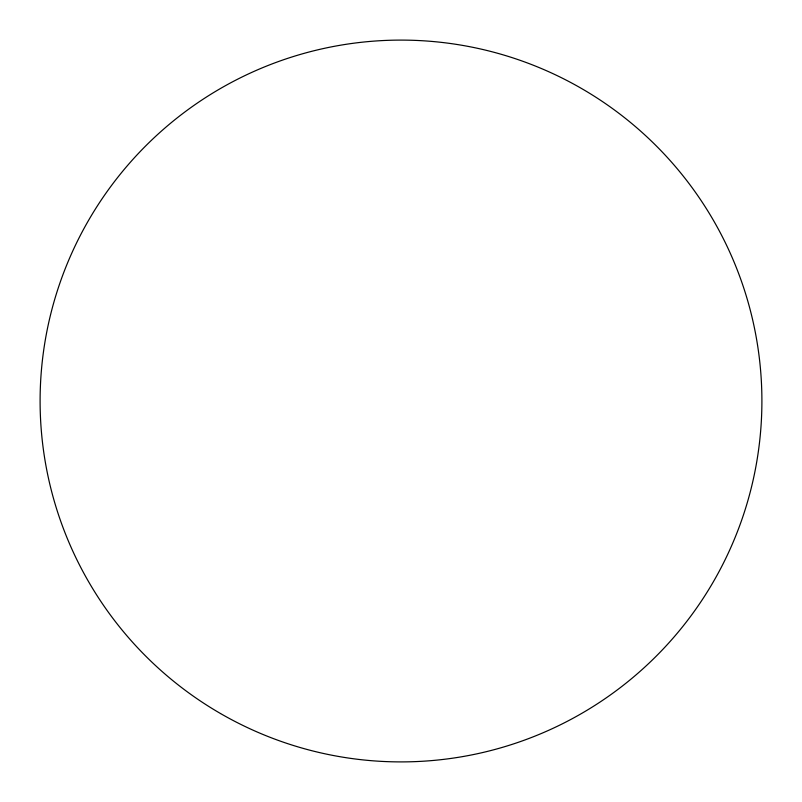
<?xml version="1.0" encoding="UTF-8"?>
<svg xmlns="http://www.w3.org/2000/svg" width="802" height="802" viewBox="0 0 802 802"><rect width="100%" height="100%" fill="white"/><g stroke="black" fill="none" stroke-linecap="round" stroke-linejoin="round"><path stroke-width="1.2" d="M220.53 713.539A360.9 360.9 0 0 0 761.9 401.02A360.9 360.9 0 0 0 220.57 88.441A360.9 360.9 0 0 0 220.53 713.539"/></g></svg>
